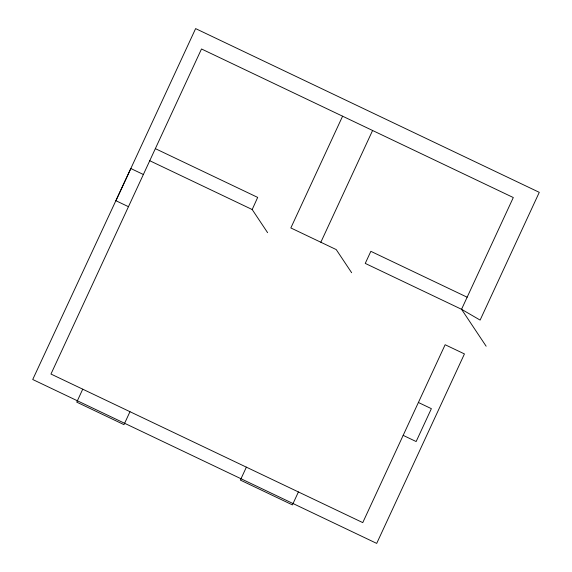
<?xml version="1.0" encoding="UTF-8"?>
<svg xmlns="http://www.w3.org/2000/svg" width="572" height="572" viewBox="0 0 572 572"><rect width="100%" height="100%" fill="white"/><g stroke="black" fill="none" stroke-linecap="round" stroke-linejoin="round"><path stroke-width="0.86" d="M267.61 232.682L252.195 209.538L257.679 197.404L155.348 148.641M82.74 389.189L76.741 402.137L123.988 424.646L129.98 411.697M342.592 116.202L290.841 227.949L336.222 249.578L351.644 272.722M320.842 242.249L372.594 130.495M246.375 467.152L240.376 480.101L292.414 504.897L298.412 491.949M467.145 297.204L370.842 251.322L365.251 263.406L461.547 309.295L480.115 320.091L539.274 192.342L195.624 28.6L115.916 200.715L128.464 206.692M149.75 160.725L252.195 209.538M143.372 174.496L130.824 168.518L32.726 379.501L376.705 543.4L464.443 353.932L445.138 344.73L362.762 522.615L50.965 374.045L201.501 48.97L513.298 197.54L461.547 309.295L486.143 346.21M418.397 402.481L431.374 408.665L416.144 441.548L403.167 435.363"/></g></svg>
